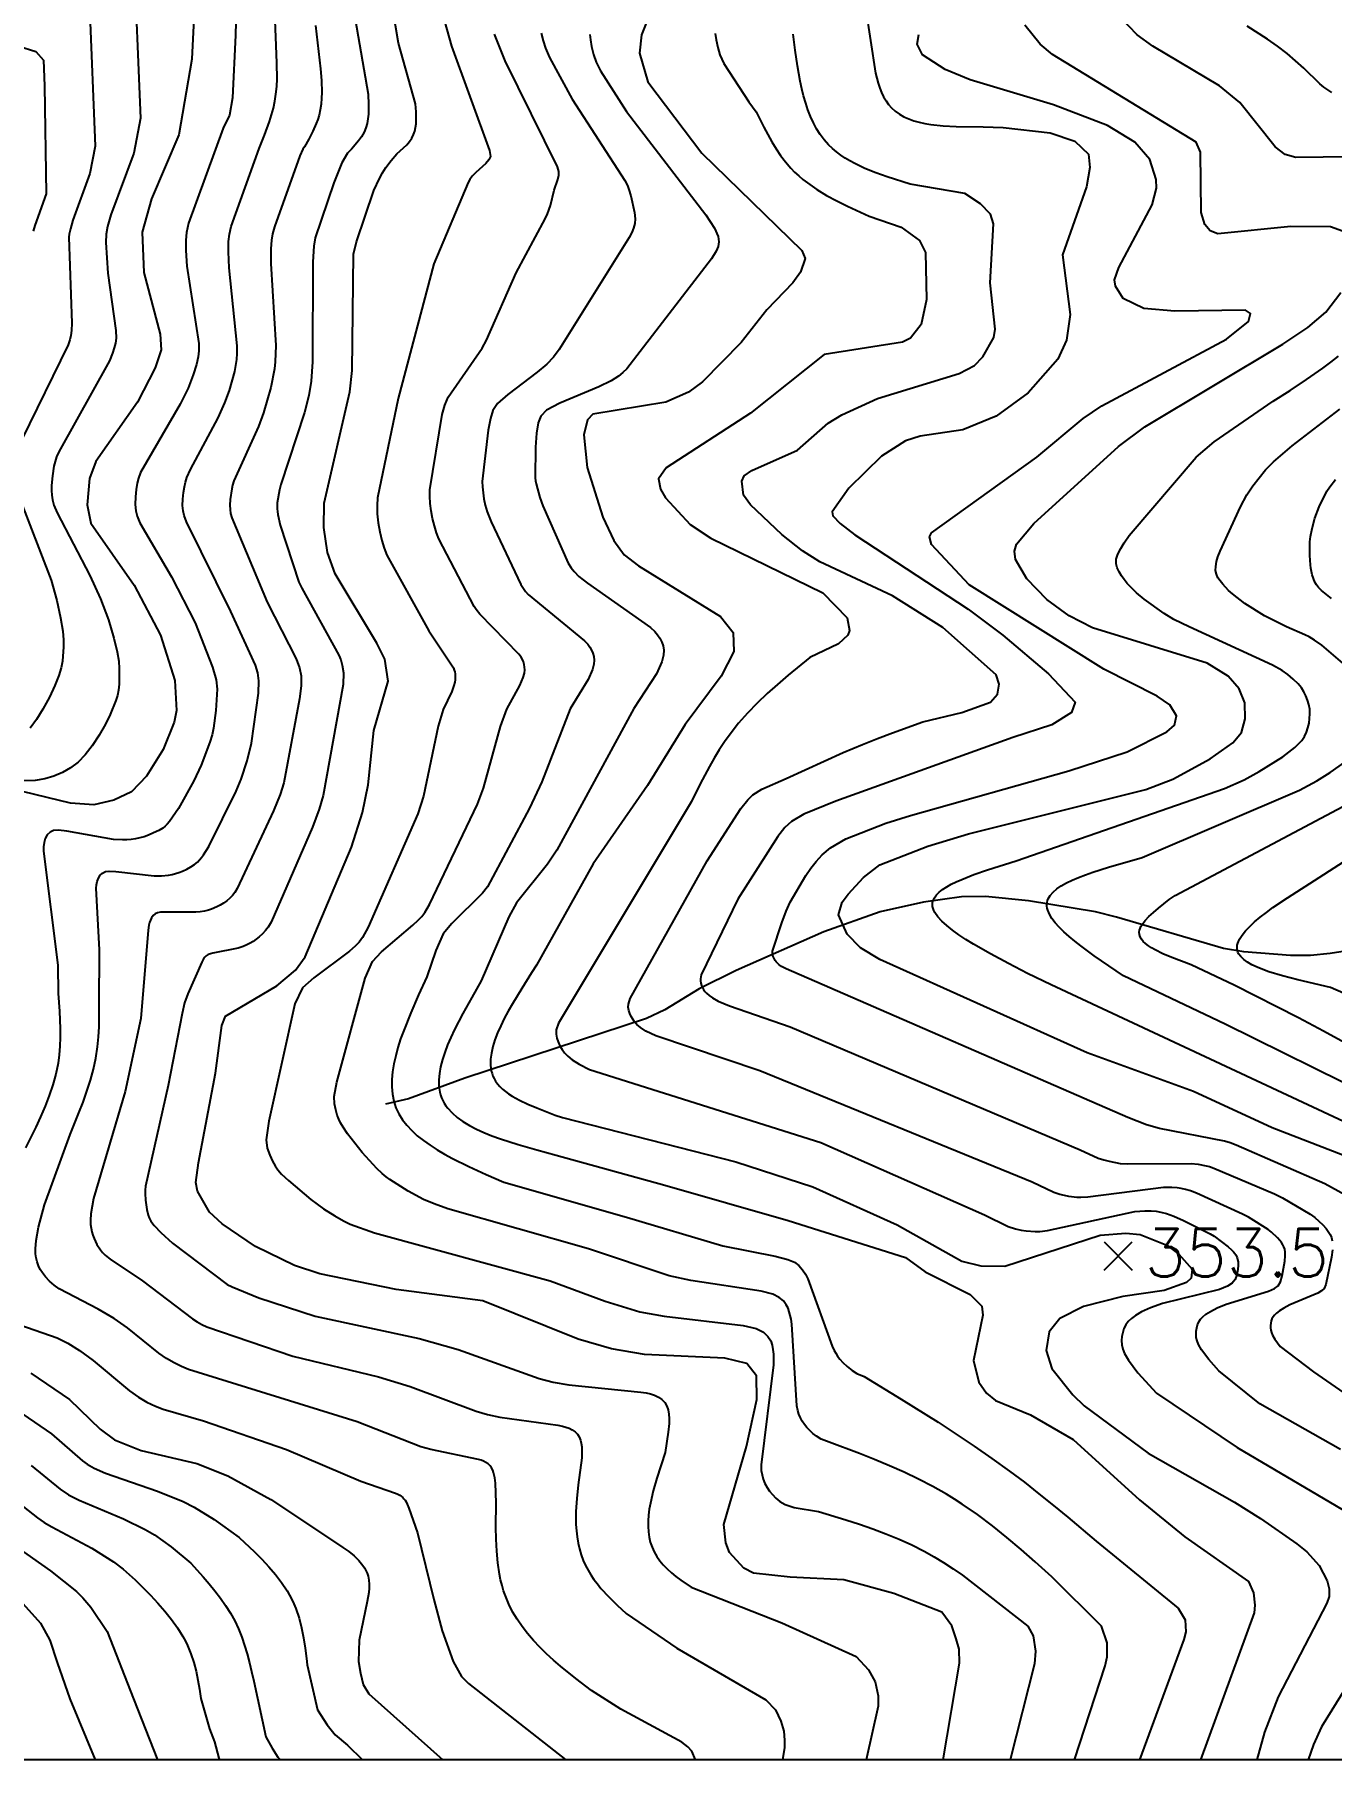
# Model space of a CAD drawing. Extents: x 197794 to 200030, y 561152 to 563931.
# Drawn here: x 199070.1 to 199314.4, y 561152.4 to 561477.6 of the extents above; entities that cross this region are included whole.
import ezdxf

# ---------------------------------------------------------------- set-up
doc = ezdxf.new("R2010")
doc.units = 0
for name, color, linetype in [('E0022112', 5, 'CONTINUOUS'), ('F0017111', 30, 'CONTINUOUS'), ('F0017114', 7, 'CONTINUOUS'), ('F0027132', 7, 'CONTINUOUS'), ('F0027217', 7, 'CONTINUOUS'), ('H0017334', 7, 'CONTINUOUS')]:
    doc.layers.add(name, color=color, linetype=linetype)
doc.styles.add('NGSW', font='romans.shx', dxfattribs={"bigfont": 'ngsw.shx'})

# ---------------------------------------------------------------- blocks, each defined once
blk = doc.blocks.new('F0027217')
at = {"layer": 'F0027217'}
for p, q in [((-2.652, 2.652), (2.652, -2.652)), ((-2.652, -2.652), (2.652, 2.652))]:
    blk.add_line(p, q, dxfattribs=at)

msp = doc.modelspace()

# ---------------------------------------------------------------- linework, layer by layer
at = {"layer": 'E0022112', "flags": 128}
msp.add_lwpolyline([(199323.05, 561305.84), (199314.19, 561304.43), (199310.45, 561304.05), (199306.69, 561304.05), (199297.9, 561304.74), (199294.07, 561305.38), (199273.93, 561311.33), (199269.94, 561312.32), (199257.32, 561314.41), (199249.26, 561315.17), (199244.72, 561315.15), (199237.54, 561314.1), (199229.41, 561312.31), (199218.76, 561308.53), (199202.26, 561301.24), (199195.29, 561297.79), (199188.85, 561293.83), (199185.37, 561292.22), (199151.14, 561280.94), (199140.55, 561277.09), (199136.21, 561276.08)], dxfattribs=at)
at = {"layer": 'F0017111'}
for points, elevation in [([(199088.741, 561493.452), (199090.042, 561461.881), (199088.778, 561455.281), (199084.481, 561443.634), (199083.852, 561441.467), (199083.592, 561439.98), (199083.53, 561438.417), (199083.894, 561432.679), (199085.374, 561421.852), (199085.44, 561420.409), (199085.326, 561419.451), (199085.116, 561418.56), (199084.801, 561417.578), (199084.219, 561416.162), (199074.635, 561399.008), (199074.236, 561398.065), (199073.95, 561397.192), (199073.729, 561396.301), (199073.451, 561394.482), (199073.311, 561392.645), (199073.305, 561391.728), (199073.362, 561390.816), (199073.495, 561389.914), (199073.745, 561388.96), (199074.378, 561387.484), (199080.524, 561375.712), (199082.539, 561371.282), (199084.031, 561367.312), (199085.055, 561363.88), (199085.67, 561361.292), (199085.96, 561359.565), (199086.058, 561358.167), (199086.013, 561355.236), (199085.891, 561354.06), (199085.696, 561353.096), (199085.407, 561352.142), (199084.336, 561349.512), (199083.429, 561347.671), (199082.258, 561345.597), (199080.954, 561343.579), (199079.644, 561341.881), (199078.312, 561340.531), (199076.883, 561339.436), (199075.344, 561338.545), (199073.727, 561337.852), (199072.057, 561337.359), (199070.207, 561337.069), (199067.716, 561336.985)], 405), ([(199108.197, 561487.344), (199107.957, 561477.482), (199107.413, 561465.685), (199106.819, 561462.433), (199105.619, 561460), (199099.097, 561442.101), (199098.705, 561440.342), (199098.565, 561438.856), (199098.575, 561436.918), (199098.802, 561433.964), (199101.033, 561419.378), (199101.058, 561418.017), (199100.915, 561416.887), (199100.579, 561415.451), (199099.98, 561413.475), (199099.022, 561410.999), (199097.543, 561407.959), (199090.049, 561395.094), (199089.655, 561394.049), (199089.432, 561393.097), (199089.244, 561391.907), (199089.106, 561390.479), (199089.072, 561389.063), (199089.176, 561387.869), (199089.406, 561386.855), (199089.939, 561385.605), (199095.905, 561375.452), (199100.354, 561366.777), (199103.589, 561358.409), (199104.285, 561356.033), (199104.471, 561354.251), (199104.241, 561350.252), (199103.805, 561346.938), (199103.523, 561345.678), (199103.112, 561344.296), (199101.454, 561339.953), (199100.077, 561337.013), (199097.178, 561331.779), (199095.501, 561329.354), (199095.076, 561328.84), (199094.715, 561328.474), (199094.227, 561328.097), (199093.479, 561327.648), (199092.529, 561327.169), (199091.58, 561326.759), (199090.726, 561326.457), (199089.922, 561326.225), (199089.12, 561326.044), (199088.311, 561325.926), (199087.497, 561325.873), (199086.679, 561325.865), (199084.991, 561325.957), (199076.184, 561327.51), (199074.606, 561327.707), (199073.687, 561327.632), (199073.006, 561327.324), (199072.473, 561326.813), (199072.11, 561326.143), (199071.897, 561325.38), (199071.795, 561324.584), (199071.78, 561323.714), (199074.498, 561302.232), (199074.55, 561296.934), (199074.779, 561293.601), (199074.913, 561290.285), (199074.914, 561288.64), (199074.856, 561287.005), (199074.726, 561285.384), (199074.512, 561283.779), (199074.097, 561281.718), (199073.541, 561279.682), (199072.863, 561277.67), (199072.085, 561275.676), (199071.225, 561273.698), (199070.306, 561271.731), (199068.365, 561267.816)], 395), ([(199080.47, 561482.995), (199081.485, 561456.601), (199080.515, 561451.458), (199077.306, 561442.644), (199076.836, 561441.011), (199076.639, 561440.018), (199076.577, 561439.42), (199077.107, 561423.211), (199077.073, 561421.826), (199076.933, 561420.921), (199076.722, 561420.085), (199076.429, 561419.168), (199067.704, 561401.321)], 410), ([(199194.64, 561152.5), (199193.9, 561154.13), (199193.19, 561154.96), (199192.06, 561155.85), (199180.537, 561162.039), (199175.013, 561165.595), (199172.046, 561167.837), (199169.197, 561170.133), (199167.835, 561171.311), (199166.525, 561172.512), (199165.274, 561173.74), (199164.09, 561174.999), (199162.979, 561176.292), (199161.95, 561177.623), (199161.01, 561178.995), (199160.165, 561180.411), (199159.424, 561181.875), (199158.794, 561183.39), (199158.454, 561184.381), (199158.158, 561185.393), (199157.904, 561186.424), (199157.689, 561187.473), (199157.364, 561189.619), (199157.158, 561191.821), (199157.048, 561194.067), (199157.01, 561196.346), (199157.053, 561200.959), (199156.925, 561204.664), (199156.811, 561205.622), (199156.7, 561206.169), (199156.571, 561206.643), (199156.412, 561207.094), (199156.198, 561207.525), (199155.91, 561207.923), (199155.55, 561208.271), (199155.136, 561208.554), (199154.684, 561208.781), (199154.209, 561208.969), (199153.715, 561209.13), (199144.74, 561210.993), (199142.859, 561211.518), (199130.871, 561216.203), (199099.095, 561226.071), (199097.802, 561226.611), (199096.38, 561227.298), (199094.937, 561228.121), (199093.511, 561229.126), (199087.625, 561233.925), (199085.084, 561235.705), (199082.1, 561237.465), (199074.719, 561241.263), (199073.764, 561241.946), (199072.914, 561242.718), (199072.142, 561243.527), (199071.564, 561244.259), (199071.152, 561244.934), (199070.828, 561245.619), (199070.564, 561246.337), (199070.365, 561247.085), (199070.249, 561247.868), (199070.245, 561248.831), (199070.415, 561250.367), (199070.863, 561252.881), (199071.984, 561257.112), (199076.791, 561270.377), (199078.453, 561274.431), (199079.238, 561276.466), (199079.969, 561278.511), (199080.625, 561280.569), (199081.191, 561282.642), (199081.646, 561284.734), (199081.972, 561286.849), (199082.147, 561288.75), (199082.235, 561290.666), (199082.265, 561294.523), (199082.327, 561305.118), (199081.711, 561316.737), (199081.778, 561317.416), (199081.904, 561318.045), (199082.113, 561318.65), (199082.432, 561319.188), (199082.879, 561319.608), (199083.438, 561319.877), (199084.177, 561319.978), (199085.434, 561319.9), (199092.644, 561319.077), (199094.016, 561319.082), (199095.334, 561319.204), (199095.987, 561319.329), (199096.636, 561319.503), (199097.287, 561319.715), (199097.976, 561319.981), (199098.748, 561320.337), (199099.548, 561320.769), (199100.24, 561321.216), (199100.766, 561321.648), (199101.188, 561322.082), (199101.567, 561322.533), (199101.929, 561323.02), (199102.913, 561324.599), (199108.089, 561335.07), (199109.028, 561337.332), (199110.154, 561340.77), (199110.957, 561344.089), (199112.273, 561353.499), (199112.37, 561355.864), (199112.182, 561357.373), (199111.716, 561358.786), (199107.049, 561368.885), (199098.728, 561385.82), (199098.26, 561386.992), (199098.068, 561387.858), (199097.986, 561388.851), (199098.018, 561390.058), (199098.144, 561391.326), (199098.312, 561392.412), (199098.5, 561393.274), (199098.789, 561394.152), (199099.484, 561395.635), (199104.673, 561405.381), (199105.968, 561408.218), (199106.837, 561410.557), (199107.797, 561414.102), (199108.19, 561416.4), (199108.281, 561417.524), (199108.289, 561418.936), (199106.756, 561433.63), (199106.606, 561436.706), (199106.644, 561438.624), (199106.786, 561439.977), (199107.109, 561441.442), (199112.43, 561456.148), (199113.424, 561458.67), (199114.334, 561461.206), (199114.732, 561462.484), (199115.077, 561463.77), (199115.358, 561465.067), (199115.567, 561466.376), (199115.705, 561467.83), (199115.767, 561469.297), (199115.765, 561472.251), (199115.62, 561475.555), (199115.389, 561481.807)], 390), ([(199146.856, 561481.72), (199148.637, 561475.406), (199155.822, 561455.779), (199155.974, 561454.641), (199155.706, 561453.996), (199155.079, 561453.297), (199153.197, 561451.636), (199152.527, 561450.939), (199152.103, 561450.333), (199151.77, 561449.712), (199145.324, 561434.4), (199138.567, 561409.03), (199134.674, 561390.337), (199134.609, 561388.864), (199134.662, 561387.298), (199134.825, 561385.623), (199135.11, 561383.944), (199135.508, 561382.311), (199135.969, 561380.822), (199136.478, 561379.51), (199144.387, 561365.267), (199148.994, 561358.283), (199149.171, 561357.858), (199149.256, 561357.511), (199149.315, 561357.158), (199149.354, 561356.797), (199149.364, 561356.423), (199149.334, 561356.028), (199149.261, 561355.584), (199149.103, 561354.981), (199148.683, 561353.85), (199147.102, 561350.447), (199146.121, 561347.263), (199143.374, 561334.09), (199142.311, 561330.787), (199132.961, 561309.393), (199131.892, 561307.455), (199131.228, 561306.589), (199130.489, 561305.828), (199129.433, 561304.875), (199122.683, 561299.86), (199120.587, 561297.992), (199119.13, 561294.94), (199114.217, 561272.871), (199113.736, 561269.364), (199113.918, 561267.749), (199114.387, 561266.452), (199114.915, 561265.302), (199115.412, 561264.426), (199115.92, 561263.71), (199116.644, 561262.893), (199117.905, 561261.67), (199122.156, 561258.089), (199124.547, 561256.359), (199126.657, 561254.998), (199128.302, 561254.066), (199129.559, 561253.451), (199134.116, 561251.803), (199167.252, 561242.783), (199177.571, 561238.958), (199184.139, 561236.959), (199188.722, 561236.102), (199203.61, 561234.338), (199206.054, 561233.784), (199207.422, 561233.104), (199208.27, 561232.296), (199208.775, 561231.45), (199209.042, 561230.622), (199209.19, 561229.803), (199209.285, 561228.983), (199209.33, 561228.117), (199209.298, 561226.949), (199206.96, 561208.079), (199206.999, 561207.026), (199207.152, 561206.196), (199207.38, 561205.384), (199207.687, 561204.595), (199208.087, 561203.847), (199208.581, 561203.147), (199209.145, 561202.484), (199209.774, 561201.842), (199210.52, 561201.214), (199211.484, 561200.617), (199213.21, 561200.041), (199217.81, 561199.324), (199222.939, 561197.737), (199225.484, 561196.907), (199228.007, 561196.033), (199230.499, 561195.101), (199232.953, 561194.096), (199235.362, 561193.003), (199237.718, 561191.808), (199239.557, 561190.773), (199241.363, 561189.673), (199243.139, 561188.517), (199244.891, 561187.315), (199257.196, 561177.697), (199258.245, 561175.861), (199258.639, 561172.977), (199258.508, 561170.617), (199253.896, 561152.491)], 370), ([(199226.659, 561482.628), (199228.534, 561470.35), (199228.76, 561469.371), (199229.022, 561468.428), (199229.323, 561467.527), (199229.668, 561466.672), (199230.06, 561465.867), (199230.503, 561465.116), (199231.001, 561464.423), (199231.559, 561463.793), (199232.256, 561463.165), (199233.027, 561462.615), (199233.867, 561462.138), (199234.772, 561461.728), (199235.736, 561461.381), (199236.754, 561461.092), (199237.821, 561460.855), (199238.933, 561460.664), (199241.271, 561460.403), (199243.727, 561460.267), (199248.837, 561460.203), (199252.56, 561460.102), (199261.421, 561459.084), (199266.072, 561457.557), (199268.623, 561455.055), (199268.886, 561452.595), (199268.272, 561448.938), (199263.74, 561436.086), (199265.173, 561424.892), (199264.505, 561420.041), (199262.853, 561416.461), (199257.262, 561410.083), (199251.281, 561405.716), (199244.977, 561403.164), (199236.92, 561401.929), (199234.191, 561401.038), (199229.646, 561398.16), (199223.484, 561392.164), (199220.381, 561387.656), (199220.464, 561386.922), (199221.873, 561385.484), (199224.649, 561383.333), (199245.999, 561369.362), (199252.522, 561364.466), (199261.14, 561357.176), (199266.144, 561351.838), (199265.452, 561349.874), (199261.724, 561347.534), (199254.398, 561345.163), (199221.048, 561333.183), (199215.031, 561330.725), (199212.717, 561329.346), (199211.437, 561328.194), (199210.098, 561326.512), (199202.58, 561314.725), (199195.706, 561300.416), (199195.526, 561299.708), (199195.532, 561299.274), (199195.609, 561298.857), (199195.75, 561298.451), (199195.932, 561298.054), (199196.142, 561297.67), (199196.39, 561297.312), (199196.711, 561296.962), (199197.162, 561296.564), (199197.828, 561296.075), (199198.883, 561295.478), (199201.024, 561294.592), (199212.425, 561290.613), (199267.055, 561267.455), (199270.493, 561265.907), (199271.547, 561265.566), (199272.556, 561265.309), (199274.642, 561264.913), (199275.913, 561264.826), (199287.972, 561264.854), (199289.296, 561264.735), (199290.795, 561264.466), (199291.457, 561264.288), (199292.248, 561264.021), (199303.701, 561259.145), (199305.201, 561258.385), (199310.39, 561255.327), (199311.282, 561254.677), (199312.812, 561253.299), (199313.414, 561252.632), (199313.832, 561252.046), (199314.153, 561251.486), (199314.413, 561250.914), (199314.588, 561250.299)], 335), ([(199123.018, 561479.335), (199123.973, 561471.187), (199124.132, 561468.936), (199124.198, 561466.707), (199124.168, 561465.608), (199124.08, 561464.523), (199123.923, 561463.454), (199123.685, 561462.404), (199123.451, 561461.638), (199123.172, 561460.882), (199122.506, 561459.397), (199121.738, 561457.936), (199120.92, 561456.487), (199120.621, 561456.01), (199120.079, 561454.736), (199115.284, 561441.388), (199114.941, 561440.054), (199114.751, 561438.89), (199114.624, 561437.264), (199114.61, 561434.496), (199115.519, 561419.052), (199115.431, 561415.978), (199115.28, 561414.608), (199114.607, 561411.109), (199113.254, 561406.341), (199112.256, 561403.735), (199107.663, 561393.529), (199107.409, 561392.732), (199107.244, 561392.002), (199106.957, 561390.012), (199106.894, 561388.968), (199106.924, 561388.111), (199107.032, 561387.395), (199107.287, 561386.53), (199113.933, 561370.642), (199119.38, 561359.993), (199120.025, 561358.291), (199120.322, 561356.748), (199120.325, 561354.896), (199120.013, 561352.468), (199117.064, 561336.637), (199116.348, 561334.409), (199115.119, 561331.336), (199108.285, 561316.685), (199107.815, 561315.965), (199107.367, 561315.404), (199106.876, 561314.878), (199106.325, 561314.391), (199105.706, 561313.944), (199105.057, 561313.553), (199104.455, 561313.24), (199103.413, 561312.802), (199102.84, 561312.621), (199102.12, 561312.454), (199101.293, 561312.312), (199100.494, 561312.218), (199093.825, 561312.25), (199093.24, 561312.137), (199092.794, 561311.92), (199092.422, 561311.602), (199092.136, 561311.204), (199091.925, 561310.76), (199091.768, 561310.299), (199091.647, 561309.796), (199091.518, 561308.871), (199090.115, 561292.201), (199087.139, 561278.469), (199081.214, 561258.295), (199080.683, 561255.368), (199080.604, 561254.193), (199080.645, 561253.404), (199080.746, 561252.703), (199080.894, 561252.036), (199081.082, 561251.393), (199081.308, 561250.777), (199081.567, 561250.196), (199081.853, 561249.648), (199082.498, 561248.619), (199082.872, 561248.126), (199083.392, 561247.593), (199084.328, 561246.846), (199090.398, 561242.791), (199099.849, 561235.597), (199100.755, 561235.02), (199101.579, 561234.566), (199102.538, 561234.119), (199118.718, 561228.579), (199134.919, 561224.657), (199140.856, 561222.85), (199153.269, 561218.198), (199155.402, 561217.577), (199157.743, 561217.074), (199168.698, 561215.557), (199169.527, 561215.391), (199170.175, 561215.211), (199170.796, 561214.991), (199171.381, 561214.712), (199171.91, 561214.349), (199172.358, 561213.89), (199172.697, 561213.354), (199172.925, 561212.769), (199173.072, 561212.153), (199173.17, 561211.506), (199173.227, 561210.758), (199173.206, 561209.45), (199172.488, 561204.304), (199172.226, 561201.77), (199172.082, 561199.281), (199172.066, 561198.059), (199172.094, 561196.854), (199172.171, 561195.668), (199172.302, 561194.503), (199172.491, 561193.361), (199172.744, 561192.243), (199173.065, 561191.153), (199173.46, 561190.091), (199173.881, 561189.159), (199174.361, 561188.251), (199174.898, 561187.365), (199175.486, 561186.498), (199176.121, 561185.651), (199176.8, 561184.82), (199178.274, 561183.203), (199179.874, 561181.637), (199181.57, 561180.107), (199191.097, 561173.556), (199207.884, 561163.811), (199209.666, 561161.936), (199210.698, 561159.781), (199211.26, 561157.907), (199211.354, 561156.22), (199211.354, 561154.815), (199211.007, 561152.497)], 385), ([(199130.478, 561480.499), (199132.955, 561466.358), (199133.025, 561464.467), (199132.989, 561462.618), (199132.897, 561461.722), (199132.74, 561460.853), (199132.502, 561460.015), (199132.172, 561459.214), (199131.688, 561458.371), (199131.107, 561457.567), (199129.781, 561456.025), (199129.024, 561455.297), (199128.008, 561453.454), (199126.474, 561449.655), (199122.932, 561439.292), (199122.676, 561437.743), (199122.504, 561434.773), (199122.457, 561415.961), (199122.234, 561412.336), (199121.76, 561409.63), (199120.947, 561406.411), (199116.51, 561392.826), (199116.246, 561391.832), (199115.806, 561389.384), (199115.773, 561388.796), (199115.788, 561388.244), (199115.834, 561387.715), (199115.917, 561387.154), (199116.389, 561385.157), (199119.909, 561374.436), (199120.424, 561373.309), (199127.393, 561360.686), (199127.764, 561359.805), (199128.071, 561358.784), (199128.281, 561357.338), (199128.219, 561355.163), (199124.486, 561334.225), (199123.737, 561331.669), (199122.461, 561328.232), (199114.649, 561310.37), (199114.093, 561309.445), (199113.58, 561308.77), (199113.02, 561308.146), (199112.433, 561307.591), (199111.861, 561307.128), (199111.303, 561306.745), (199110.714, 561306.401), (199110.07, 561306.072), (199109.366, 561305.77), (199108.445, 561305.485), (199103.679, 561304.498), (199102.807, 561304.238), (199102.402, 561303.997), (199102.149, 561303.735), (199101.926, 561303.421), (199101.604, 561302.812), (199098.937, 561296.857), (199098.314, 561295.175), (199097.909, 561293.144), (199095.283, 561279.569), (199090.965, 561260.609), (199090.912, 561259.849), (199090.907, 561259.204), (199090.979, 561257.977), (199091.244, 561256.243), (199091.515, 561255.155), (199091.701, 561254.622), (199091.999, 561254.041), (199092.613, 561253.219), (199093.854, 561251.897), (199096.069, 561249.888), (199106.379, 561242.11), (199107.299, 561241.627), (199112.368, 561239.596), (199122.975, 561236.133), (199142.551, 561231.883), (199149.874, 561229.817), (199165.187, 561224.379), (199167.827, 561223.686), (199170.728, 561223.162), (199184.312, 561221.821), (199185.339, 561221.652), (199186.141, 561221.454), (199186.907, 561221.201), (199187.627, 561220.871), (199188.27, 561220.427), (199188.805, 561219.856), (199189.197, 561219.182), (199189.439, 561218.443), (199189.573, 561217.664), (199189.64, 561216.843), (199189.644, 561215.895), (199189.487, 561214.235), (199188.886, 561210.398), (199187.3, 561205.561), (199186.628, 561203.191), (199186.102, 561200.877), (199185.908, 561199.748), (199185.769, 561198.641), (199185.69, 561197.557), (199185.678, 561196.5), (199185.738, 561195.472), (199185.877, 561194.474), (199186.101, 561193.51), (199186.416, 561192.582), (199186.822, 561191.699), (199187.317, 561190.851), (199187.895, 561190.036), (199188.55, 561189.252), (199189.278, 561188.496), (199190.07, 561187.766), (199190.922, 561187.059), (199191.828, 561186.374), (199193.776, 561185.057), (199210.864, 561178.318), (199224.871, 561171.971), (199227.215, 561169.441), (199228.434, 561167.191), (199228.997, 561164.568), (199228.997, 561162.6), (199226.775, 561152.495)], 380), ([(199265.989, 561152.49), (199271.774, 561170.231), (199272.167, 561171.935), (199272.167, 561174.557), (199271.117, 561177.704), (199261.76, 561186.965), (199258.622, 561189.809), (199255.965, 561192.141), (199253.274, 561194.416), (199250.536, 561196.613), (199247.74, 561198.715), (199244.874, 561200.702), (199243.41, 561201.645), (199241.926, 561202.553), (199239.312, 561204.032), (199236.638, 561205.41), (199233.912, 561206.702), (199231.142, 561207.923), (199228.338, 561209.087), (199225.508, 561210.208), (199219.804, 561212.379), (199218.276, 561212.942), (199217.408, 561213.472), (199216.725, 561214.012), (199216.14, 561214.557), (199215.607, 561215.116), (199215.126, 561215.703), (199214.716, 561216.326), (199214.375, 561216.98), (199214.094, 561217.651), (199213.868, 561218.336), (199213.695, 561219.203), (199212.753, 561234.614), (199212.611, 561235.565), (199212.455, 561236.269), (199212.269, 561236.936), (199212.042, 561237.603), (199211.718, 561238.28), (199211.2, 561238.977), (199210.399, 561239.658), (199209.158, 561240.262), (199206.976, 561240.816), (199193.719, 561242.849), (199189.629, 561243.705), (199174.44, 561248.785), (199147.974, 561256.355), (199145.371, 561257.282), (199143.395, 561258.124), (199140.487, 561259.662), (199137.041, 561261.865), (199136.356, 561262.373), (199135.606, 561262.993), (199134.603, 561263.915), (199131.806, 561266.935), (199129.059, 561270.497), (199128.208, 561271.752), (199127.724, 561272.57), (199127.411, 561273.231), (199127.13, 561273.996), (199126.844, 561275), (199126.597, 561276.157), (199126.538, 561277.496), (199127.035, 561280.197), (199132.376, 561299.832), (199133.751, 561302.971), (199135.455, 561304.795), (199141.381, 561309.772), (199142.362, 561310.716), (199143.04, 561311.442), (199143.621, 561312.179), (199144.507, 561313.672), (199153.513, 561332.565), (199154.671, 561335.612), (199157.884, 561347.26), (199159.062, 561350.495), (199161.543, 561354.953), (199162.165, 561356.463), (199162.368, 561357.278), (199162.432, 561357.881), (199162.417, 561358.416), (199162.326, 561358.914), (199162.177, 561359.388), (199161.988, 561359.846), (199161.756, 561360.288), (199161.314, 561360.865), (199153.984, 561368.423), (199153.266, 561369.292), (199152.928, 561369.826), (199146.236, 561382.625), (199145.809, 561383.751), (199145.414, 561385.026), (199145.062, 561386.421), (199144.794, 561387.853), (199144.622, 561389.28), (199144.539, 561390.615), (199144.545, 561391.813), (199146.912, 561405.993), (199147.381, 561407.79), (199148.033, 561409.292), (199154.396, 561418.545), (199155.215, 561420.003), (199160.846, 561432.7), (199166.285, 561442.882), (199166.727, 561443.845), (199167.287, 561445.436), (199168.007, 561448.305), (199168.646, 561450.299), (199168.851, 561451.142), (199168.878, 561451.826), (199168.64, 561452.685), (199158.762, 561472.689), (199156.727, 561477.709)], 365), ([(199165.552, 561477.86), (199165.896, 561476.431), (199166.32, 561475.039), (199167.077, 561473.301), (199171.395, 561465.427), (199181.276, 561450.1), (199181.775, 561449.186), (199182.071, 561448.393), (199182.405, 561447.233), (199183.122, 561444.095), (199183.241, 561442.902), (199183.163, 561441.998), (199182.946, 561441.165), (199182.627, 561440.327), (199182.133, 561439.356), (199168.912, 561418.246), (199167.83, 561416.821), (199166.629, 561415.536), (199164.805, 561413.976), (199159.241, 561409.777), (199157.317, 561408.093), (199156.433, 561406.787), (199155.962, 561405.264), (199155.529, 561403.043), (199154.432, 561393.401), (199154.466, 561392.408), (199154.755, 561390.131), (199155.003, 561388.945), (199155.365, 561387.666), (199156.093, 561385.787), (199161.734, 561374.013), (199162.188, 561373.246), (199162.585, 561372.679), (199163.082, 561372.104), (199173.701, 561363.371), (199174.344, 561362.716), (199174.721, 561362.181), (199175.038, 561361.619), (199175.299, 561361.031), (199175.47, 561360.41), (199175.529, 561359.735), (199175.475, 561358.971), (199175.227, 561357.944), (199174.404, 561356.057), (199171.022, 561350.544), (199165.656, 561336.809), (199163.361, 561331.829), (199155.406, 561316.992), (199154.459, 561315.818), (199148.683, 561310.089), (199147.096, 561308.132), (199145.668, 561305.001), (199143.989, 561300.052), (199142.432, 561296.651), (199140.954, 561293.28), (199139.634, 561289.97), (199139.058, 561288.347), (199138.551, 561286.751), (199138.124, 561285.185), (199137.785, 561283.654), (199137.545, 561282.161), (199137.414, 561280.71), (199137.402, 561279.304), (199137.518, 561277.948), (199137.773, 561276.646), (199137.955, 561276.015), (199138.176, 561275.4), (199138.718, 561274.243), (199139.401, 561273.14), (199140.216, 561272.087), (199141.153, 561271.082), (199142.203, 561270.12), (199143.357, 561269.198), (199144.605, 561268.313), (199145.937, 561267.46), (199147.345, 561266.636), (199148.818, 561265.837), (199151.925, 561264.302), (199155.182, 561262.824), (199158.514, 561261.375), (199181.627, 561254.787), (199199.767, 561249.379), (199209.591, 561247.442), (199212.018, 561246.816), (199213.268, 561246.268), (199214.097, 561245.642), (199214.772, 561244.869), (199215.339, 561244.009), (199215.801, 561243.148), (199220.372, 561230.476), (199220.724, 561229.674), (199221.023, 561229.128), (199221.361, 561228.593), (199221.785, 561228.031), (199222.391, 561227.377), (199223.204, 561226.629), (199224.108, 561225.904), (199225.029, 561225.303), (199226.396, 561224.719), (199233.375, 561220.453), (199240.3, 561216.113), (199243.726, 561213.892), (199247.117, 561211.625), (199250.467, 561209.302), (199253.77, 561206.914), (199256.565, 561204.806), (199259.325, 561202.651), (199262.054, 561200.454), (199264.759, 561198.223), (199270.113, 561193.687), (199285.55, 561181.113), (199286.862, 561178.884), (199286.993, 561176.655), (199286.6, 561175.213), (199278.262, 561152.488)], 360), ([(199198.311, 561477.83), (199198.483, 561476.628), (199198.802, 561475.203), (199199.224, 561473.782), (199199.979, 561472.164), (199204.67, 561464.942), (199206.057, 561463.041), (199207.478, 561460.195), (199208.213, 561458.797), (199208.979, 561457.43), (199209.784, 561456.103), (199210.64, 561454.825), (199211.556, 561453.609), (199212.542, 561452.462), (199213.278, 561451.707), (199214.05, 561450.988), (199214.856, 561450.304), (199215.694, 561449.652), (199217.456, 561448.434), (199219.316, 561447.313), (199221.254, 561446.271), (199223.251, 561445.288), (199227.344, 561443.42), (199233.338, 561441.325), (199236.783, 561438.84), (199237.942, 561436.561), (199238.162, 561427.706), (199237.155, 561422.997), (199235.118, 561420.391), (199233.637, 561419.646), (199218.872, 561417.313), (199205.004, 561406.287), (199189.063, 561395.973), (199187.668, 561393.93), (199188.037, 561391.938), (199188.96, 561390.351), (199193.621, 561385.312), (199197.522, 561382.749), (199218.573, 561372.393), (199223.184, 561367.708), (199223.636, 561365.327), (199223.302, 561364.443), (199221.578, 561362.839), (199216.174, 561360.239), (199212.087, 561356.885), (199210.084, 561355.176), (199208.13, 561353.429), (199206.241, 561351.632), (199204.432, 561349.772), (199202.72, 561347.835), (199201.122, 561345.81), (199200.076, 561344.333), (199199.085, 561342.813), (199198.142, 561341.255), (199197.239, 561339.666), (199195.52, 561336.419), (199193.865, 561333.123), (199168.777, 561291.334), (199168.38, 561290.07), (199168.364, 561289.282), (199168.489, 561288.525), (199168.74, 561287.789), (199169.073, 561287.071), (199169.46, 561286.382), (199169.926, 561285.743), (199170.538, 561285.127), (199171.404, 561284.431), (199172.685, 561283.587), (199174.665, 561282.599), (199218.212, 561268.858), (199249.072, 561255.228), (199253.546, 561253.005), (199254.896, 561252.57), (199255.955, 561252.326), (199256.883, 561252.178), (199258.612, 561252.041), (199259.513, 561252.048), (199260.941, 561252.244), (199277.359, 561255.828), (199279.274, 561255.994), (199280.457, 561255.977), (199281.389, 561255.896), (199282.294, 561255.74), (199283.363, 561255.446), (199284.747, 561254.94), (199286.519, 561254.17), (199291.553, 561251.641), (199292.307, 561251.176), (199294.961, 561249.186), (199295.588, 561248.621), (199295.984, 561248.21), (199296.223, 561247.91), (199296.394, 561247.652), (199296.54, 561247.394), (199296.66, 561247.121), (199296.752, 561246.797), (199296.819, 561246.364), (199296.837, 561245.746), (199296.761, 561244.897), (199296.576, 561243.925), (199296.269, 561243.047), (199295.746, 561242.349), (199294.822, 561241.746), (199293.321, 561241.164), (199282.621, 561238.471), (199280.306, 561237.667), (199278.634, 561236.918), (199277.503, 561236.259), (199276.728, 561235.674), (199276.147, 561235.1), (199275.676, 561234.482), (199275.32, 561233.8), (199275.09, 561233.059), (199274.954, 561232.284), (199274.893, 561231.5), (199274.938, 561230.717), (199275.119, 561229.927), (199275.451, 561229.063), (199276.172, 561227.798), (199277.923, 561225.434), (199281.467, 561221.59), (199296.656, 561211.377), (199318.84, 561198.29)], 345), ([(199333.434, 561454.739), (199307.705, 561454.436), (199305.693, 561455.003), (199303.833, 561456.463), (199297.167, 561464.798), (199293.349, 561467.985), (199280.779, 561475.416), (199277.799, 561477.557), (199274.674, 561480.812)], 320), ([(199314.484, 561466.692), (199313.713, 561467.181), (199312.966, 561467.73), (199312.239, 561468.327), (199309.218, 561471.257), (199307.667, 561472.67), (199306.067, 561474.023), (199304.26, 561475.407), (199302.396, 561476.719), (199298.569, 561479.223)], 315), ([(199067.11, 561475.44), (199070.36, 561474.42), (199071.78, 561472.8), (199071.98, 561467.93), (199072.252, 561447.635), (199070.13, 561441.654), (199069.82, 561440.546)], 415), ([(199174.729, 561477.661), (199174.804, 561476.621), (199175.03, 561475.347), (199175.404, 561473.871), (199175.877, 561472.431), (199176.695, 561470.757), (199181.636, 561463.15), (199196.549, 561443.657), (199198.177, 561441.157), (199198.897, 561439.595), (199199.027, 561438.563), (199198.858, 561437.681), (199198.507, 561436.781), (199197.617, 561435.331), (199181.7, 561414.618), (199180.945, 561413.917), (199180.076, 561413.236), (199178.741, 561412.382), (199176.402, 561411.218), (199169.077, 561408.135), (199166.563, 561406.826), (199165.465, 561405.722), (199164.993, 561404.427), (199164.678, 561402.53), (199164.468, 561399.885), (199164.389, 561394.081), (199164.464, 561393.518), (199164.574, 561392.959), (199165.263, 561390.383), (199165.854, 561388.792), (199170.633, 561378.023), (199171.162, 561377.155), (199171.741, 561376.41), (199172.627, 561375.527), (199174.252, 561374.223), (199186.105, 561365.87), (199186.933, 561365.143), (199187.453, 561364.516), (199187.899, 561363.849), (199188.271, 561363.149), (199188.524, 561362.403), (199188.627, 561361.588), (199188.582, 561360.665), (199188.29, 561359.426), (199187.264, 561357.161), (199182.983, 561350.592), (199168.465, 561323.905), (199166.707, 561321.309), (199160.869, 561313.979), (199159.431, 561311.354), (199154.255, 561299.29), (199152.466, 561296.189), (199150.758, 561293.122), (199149.212, 561290.121), (199148.526, 561288.656), (199147.91, 561287.22), (199147.376, 561285.818), (199146.933, 561284.453), (199146.592, 561283.13), (199146.363, 561281.852), (199146.255, 561280.625), (199146.28, 561279.452), (199146.446, 561278.337), (199146.586, 561277.802), (199146.765, 561277.284), (199146.994, 561276.763), (199147.266, 561276.26), (199147.578, 561275.773), (199147.93, 561275.303), (199148.749, 561274.409), (199149.709, 561273.573), (199150.802, 561272.792), (199152.015, 561272.06), (199153.338, 561271.373), (199154.76, 561270.727), (199156.269, 561270.116), (199157.856, 561269.538), (199161.215, 561268.456), (199164.749, 561267.447), (199168.372, 561266.474), (199188.814, 561260.789), (199212.1, 561254.174), (199234.178, 561247.18), (199237.87, 561244.441), (199246.366, 561240.176), (199248.565, 561237.969), (199248.746, 561236.33), (199246.994, 561227.791), (199247.992, 561223.684), (199249.424, 561221.581), (199251.136, 561220.244), (199257.744, 561217.503), (199265.744, 561212.887), (199278.257, 561201.519), (199286.776, 561194.561), (199298.816, 561186.09), (199299.735, 561183.993), (199299.997, 561181.633), (199299.866, 561180.191), (199289.748, 561152.487)], 355), ([(199316.158, 561211.003), (199300.931, 561219.586), (199293.229, 561225.829), (199291.331, 561227.926), (199289.958, 561229.796), (199289.387, 561230.793), (199289.119, 561231.471), (199288.967, 561232.091), (199288.917, 561232.705), (199288.946, 561233.319), (199289.032, 561233.927), (199289.188, 561234.509), (199289.44, 561235.047), (199289.78, 561235.538), (199290.207, 561235.999), (199290.782, 561236.475), (199291.625, 561237.021), (199292.871, 561237.655), (199294.597, 561238.354), (199302.577, 561240.807), (199303.696, 561241.309), (199304.391, 561241.835), (199304.817, 561242.568), (199305.144, 561243.718), (199305.625, 561246.487), (199305.709, 561247.478), (199305.703, 561248.182), (199305.624, 561248.71), (199305.477, 561249.154), (199305.273, 561249.569), (199305.029, 561249.976), (199304.717, 561250.405), (199304.274, 561250.898), (199303.158, 561251.924), (199302.512, 561252.416), (199298.773, 561254.769), (199297.69, 561255.358), (199288.971, 561259.3), (199287.851, 561259.719), (199286.915, 561260.005), (199286.128, 561260.176), (199285.333, 561260.289), (199284.342, 561260.366), (199282.767, 561260.354), (199268.533, 561258.547), (199267.224, 561258.46), (199266.434, 561258.496), (199264.946, 561258.682), (199264.15, 561258.834), (199263.245, 561259.058), (199262.11, 561259.421), (199258.063, 561261.342), (199206.703, 561282.323), (199187.118, 561288.93), (199185.254, 561289.85), (199184.237, 561290.536), (199183.588, 561291.078), (199183.131, 561291.56), (199182.779, 561292.061), (199182.484, 561292.599), (199182.229, 561293.158), (199182.039, 561293.73), (199181.946, 561294.318), (199181.959, 561294.935), (199182.292, 561295.991), (199196.781, 561321.896), (199203.177, 561331.774), (199204.441, 561333.44), (199205.408, 561334.342), (199207.123, 561335.403), (199211.682, 561337.42), (199218.845, 561340.716), (199222.45, 561342.309), (199226.082, 561343.835), (199228.905, 561344.957), (199231.745, 561346.039), (199237.452, 561348.138), (199244.757, 561349.864), (199250.209, 561351.81), (199251.525, 561353.337), (199251.829, 561355.224), (199251.285, 561356.947), (199241.189, 561365.892), (199231.716, 561371.864), (199218.038, 561378.26), (199214.747, 561380.33), (199210.864, 561383.406), (199204.956, 561388.992), (199203.649, 561390.82), (199203.311, 561393.466), (199203.773, 561394.442), (199205.248, 561395.464), (199213.846, 561399.315), (199219.621, 561404.382), (199222.181, 561405.949), (199228.892, 561409.045), (199244.274, 561413.774), (199247.155, 561415.279), (199248.739, 561416.889), (199250.786, 561420.536), (199251.077, 561422.109), (199250.118, 561430.851), (199250.727, 561441.923), (199250.16, 561443.764), (199248.314, 561445.729), (199245.345, 561447.678), (199235.06, 561449.452), (199230.696, 561450.84), (199228.58, 561451.59), (199226.542, 561452.409), (199224.608, 561453.318), (199223.689, 561453.814), (199222.805, 561454.342), (199221.961, 561454.903), (199221.159, 561455.501), (199220.403, 561456.139), (199219.695, 561456.82), (199218.862, 561457.76), (199218.109, 561458.77), (199217.432, 561459.845), (199216.824, 561460.982), (199216.281, 561462.175), (199215.798, 561463.419), (199215.368, 561464.71), (199214.987, 561466.044), (199214.649, 561467.415), (199214.348, 561468.818), (199213.839, 561471.706), (199213.415, 561474.668), (199213.035, 561477.668)], 340), ([(199318.21, 561258.277), (199313.175, 561261.068), (199296.48, 561268.346), (199295.346, 561268.757), (199294.292, 561269.076), (199282.016, 561271.467), (199279.6, 561272.187), (199276.046, 561273.569), (199211.676, 561301.538), (199210.819, 561301.993), (199210.396, 561302.311), (199210.07, 561302.607), (199209.815, 561302.871), (199209.606, 561303.149), (199209.409, 561303.497), (199209.239, 561303.881), (199209.134, 561304.221), (199209.098, 561304.505), (199209.142, 561304.89), (199210.86, 561310.256), (199211.69, 561312.432), (199212.476, 561314.124), (199215.418, 561319.173), (199216.371, 561320.563), (199217.359, 561321.816), (199218.493, 561323.044), (199220.036, 561324.363), (199222.961, 561326.069), (199230.484, 561329.007), (199235.146, 561330.454), (199264.976, 561338.891), (199275.928, 561342.444), (199283.409, 561346.251), (199284.826, 561347.459), (199285.244, 561349.256), (199283.945, 561351.341), (199281.61, 561352.931), (199271.517, 561358.055), (199246.185, 561373.957), (199239.065, 561381.527), (199238.726, 561382.956), (199239.081, 561383.73), (199258.893, 561398), (199267.65, 561405.258), (199271.177, 561407.654), (199294.675, 561420.229), (199298.773, 561423.53), (199299.164, 561425.031), (199298.2, 561425.704), (199284.932, 561425.467), (199279.082, 561425.97), (199275.186, 561427.864), (199273.739, 561430.235), (199273.551, 561431.424), (199274.356, 561433.703), (199280.636, 561445.506), (199281.462, 561448.659), (199281.424, 561450.289), (199280.217, 561454.087), (199277.393, 561457.346), (199272.225, 561460.479), (199262.046, 561464.368), (199246.375, 561469.111), (199241.617, 561471.03), (199237.386, 561473.829), (199236.389, 561475.819), (199236.704, 561477.626)], 330), ([(199325.392, 561268.721), (199261.628, 561298.562), (199257.138, 561300.703), (199253.596, 561302.559), (199250.179, 561304.402), (199247.013, 561306.218), (199245.564, 561307.112), (199244.225, 561307.994), (199243.012, 561308.863), (199241.94, 561309.717), (199241.026, 561310.554), (199240.284, 561311.373), (199239.731, 561312.171), (199239.53, 561312.563), (199239.383, 561312.948), (199239.29, 561313.328), (199239.254, 561313.702), (199239.277, 561314.069), (199239.362, 561314.43), (199239.613, 561314.975), (199240.005, 561315.505), (199240.529, 561316.02), (199241.174, 561316.523), (199241.931, 561317.014), (199242.792, 561317.494), (199243.746, 561317.964), (199244.785, 561318.425), (199247.079, 561319.324), (199249.597, 561320.199), (199255.008, 561321.909), (199294.281, 561335.548), (199297.992, 561337.19), (199300.831, 561338.748), (199305.245, 561341.546), (199307.519, 561343.275), (199308.232, 561343.938), (199308.826, 561344.619), (199309.324, 561345.36), (199309.712, 561346.162), (199309.996, 561347.006), (199310.194, 561347.873), (199310.318, 561348.753), (199310.367, 561349.638), (199310.327, 561350.517), (199310.179, 561351.378), (199309.932, 561352.208), (199309.607, 561353.002), (199309.22, 561353.761), (199308.756, 561354.505), (199308.123, 561355.295), (199307.242, 561356.17), (199306.226, 561357.036), (199305.125, 561357.811), (199303.325, 561358.8), (199287.615, 561365.992), (199284.76, 561367.408), (199282.885, 561368.535), (199279.129, 561371.226), (199277.718, 561372.423), (199276.691, 561373.404), (199275.96, 561374.202), (199275.386, 561374.919), (199274.877, 561375.634), (199274.428, 561376.371), (199274.075, 561377.129), (199273.873, 561377.909), (199273.888, 561378.748), (199274.182, 561379.72), (199274.716, 561380.798), (199275.356, 561381.852), (199276.334, 561383.205), (199288.905, 561397.98), (199292.332, 561400.898), (199303.47, 561408.552), (199306.629, 561410.56), (199309.753, 561412.611), (199312.806, 561414.745), (199314.296, 561415.857), (199315.754, 561417.005)], 320), ([(199318.357, 561357.661), (199312.595, 561362.534), (199311.243, 561363.5), (199310.248, 561364.104), (199309.426, 561364.523), (199305.967, 561366.005), (199301.802, 561368.099), (199298.079, 561370.44), (199295.757, 561372.224), (199295.041, 561372.874), (199293.931, 561374.047), (199293.448, 561374.651), (199293.039, 561375.27), (199292.746, 561375.907), (199292.603, 561376.598), (199292.629, 561377.405), (199292.794, 561378.298), (199293.032, 561379.171), (199293.444, 561380.289), (199297.264, 561388.624), (199298.504, 561390.877), (199299.633, 561392.563), (199302.018, 561395.602), (199303.498, 561397.13), (199307.009, 561400.142), (199315.977, 561407.027)], 315), ([(199314.441, 561371.335), (199312.568, 561372.831), (199311.992, 561373.393), (199311.584, 561373.901), (199311.27, 561374.445), (199311.011, 561375.089), (199310.799, 561375.796), (199310.643, 561376.453), (199310.537, 561377.046), (199310.457, 561377.707), (199310.343, 561379.451), (199310.381, 561382.016), (199310.494, 561383.051), (199310.766, 561384.548), (199311.32, 561386.492), (199312.135, 561388.604), (199313.563, 561391.577), (199314.094, 561392.423), (199315.177, 561393.749)], 310), ([(199067.178, 561390.436), (199073.194, 561374.823), (199074.286, 561371.003), (199075, 561367.713), (199075.4, 561365.225), (199075.56, 561363.57), (199075.566, 561362.259), (199075.348, 561359.512), (199075.12, 561358.274), (199074.674, 561356.857), (199073.914, 561354.97), (199072.876, 561352.749), (199071.677, 561350.523), (199070.445, 561348.537), (199069.255, 561346.897)], 410), ([(199322.08, 561277.468), (199294.382, 561291.114), (199275.218, 561300.252), (199269.717, 561304.024), (199267.205, 561305.871), (199266.05, 561306.777), (199264.979, 561307.67), (199264.002, 561308.547), (199263.133, 561309.407), (199262.384, 561310.247), (199261.765, 561311.066), (199261.289, 561311.861), (199260.968, 561312.63), (199260.869, 561313.005), (199260.814, 561313.372), (199260.803, 561313.732), (199260.838, 561314.085), (199260.92, 561314.428), (199261.047, 561314.763), (199261.219, 561315.091), (199261.433, 561315.412), (199261.984, 561316.034), (199262.688, 561316.631), (199263.533, 561317.204), (199264.508, 561317.757), (199265.6, 561318.29), (199266.798, 561318.805), (199268.091, 561319.305), (199269.466, 561319.791), (199272.416, 561320.731), (199278.788, 561322.533), (199308.417, 561335.228), (199311.697, 561336.972), (199314.2, 561338.553), (199318.007, 561341.263)], 315), ([(199317.624, 561287.249), (199312.949, 561289.84), (199308.225, 561292.359), (199296.098, 561298.466), (199287.984, 561302.335), (199284.344, 561303.713), (199282.674, 561304.422), (199281.183, 561305.156), (199280.524, 561305.534), (199279.932, 561305.921), (199279.415, 561306.318), (199278.981, 561306.726), (199278.636, 561307.146), (199278.389, 561307.579), (199278.246, 561308.026), (199278.216, 561308.488), (199278.266, 561308.831), (199278.375, 561309.181), (199278.538, 561309.538), (199278.752, 561309.902), (199279.315, 561310.648), (199280.032, 561311.415), (199280.874, 561312.198), (199281.809, 561312.994), (199283.833, 561314.606), (199284.986, 561315.366), (199325.675, 561337.01)], 310), ([(199319.13, 561295.89), (199314.228, 561298.05), (199308.079, 561299.475), (199305.225, 561300.226), (199302.636, 561301.025), (199301.469, 561301.447), (199300.401, 561301.887), (199299.443, 561302.346), (199298.606, 561302.827), (199297.902, 561303.332), (199297.342, 561303.862), (199296.936, 561304.419), (199296.794, 561304.709), (199296.695, 561305.006), (199296.637, 561305.341), (199296.63, 561305.685), (199296.673, 561306.038), (199296.764, 561306.399), (199297.084, 561307.147), (199297.576, 561307.925), (199298.228, 561308.731), (199299.025, 561309.564), (199299.955, 561310.42), (199301.004, 561311.297), (199302.16, 561312.193), (199303.408, 561313.106), (199306.13, 561314.971), (199312.105, 561318.796), (199331.911, 561331.556)], 305), ([(199314.6, 561248.592), (199314.414, 561247.229), (199313.365, 561242.088), (199313.035, 561241.321), (199312.57, 561240.871), (199311.833, 561240.45), (199306.574, 561238.237), (199305.437, 561237.643), (199304.616, 561237.124), (199304.062, 561236.692), (199303.686, 561236.324), (199303.413, 561235.976), (199303.203, 561235.612), (199303.056, 561235.217), (199302.974, 561234.794), (199302.939, 561234.354), (199302.94, 561233.909), (199302.996, 561233.465), (199303.12, 561233.016), (199303.323, 561232.523), (199303.744, 561231.794), (199304.739, 561230.419), (199311.067, 561225.64), (199314.286, 561223.335), (199317.573, 561221.133)], 335), ([(199065.852, 561234.974), (199074.328, 561232.033), (199076.336, 561231.03), (199078.578, 561229.621), (199081.145, 561227.772), (199088.002, 561222.057), (199089.645, 561220.857), (199091.261, 561219.925), (199092.856, 561219.177), (199094.291, 561218.606), (199101.896, 561216.372), (199117.535, 561210.965), (199131.556, 561204.996), (199138.095, 561202.774), (199138.554, 561202.579), (199138.878, 561202.403), (199139.178, 561202.201), (199139.452, 561201.968), (199139.69, 561201.707), (199139.895, 561201.422), (199140.086, 561201.099), (199140.285, 561200.715), (199140.61, 561199.938), (199142.246, 561195.264), (199145.33, 561182.741), (199146.898, 561176.828), (199148.961, 561171.018), (199150.555, 561168.207), (199151.868, 561166.895), (199170.171, 561152.503)], 395), ([(199067.873, 561217.618), (199073.251, 561213.971), (199079.092, 561208.824), (199079.975, 561208.223), (199081.343, 561207.481), (199083.457, 561206.538), (199093.235, 561203.153), (199098.078, 561201.198), (199100.148, 561200.109), (199103.935, 561197.791), (199108.66, 561194.415), (199111.527, 561191.691), (199112.911, 561190.304), (199114.237, 561188.889), (199115.483, 561187.435), (199116.631, 561185.933), (199117.662, 561184.374), (199118.126, 561183.57), (199118.554, 561182.747), (199118.948, 561181.895), (199119.304, 561181.025), (199119.913, 561179.234), (199120.401, 561177.384), (199120.789, 561175.485), (199121.095, 561173.546), (199121.342, 561171.578), (199121.454, 561170.437), (199123.415, 561161.927), (199125.197, 561159.116), (199126.697, 561157.242), (199129.042, 561155.274), (199131.895, 561152.508)], 405), ([(199069.474, 561207.99), (199074.929, 561203.485), (199076.504, 561202.467), (199078.482, 561201.429), (199086.834, 561197.912), (199090.936, 561195.939), (199092.682, 561194.883), (199095.839, 561192.657), (199099.525, 561189.578), (199101.848, 561186.988), (199102.978, 561185.677), (199104.07, 561184.346), (199105.11, 561182.989), (199106.088, 561181.6), (199106.989, 561180.172), (199107.801, 561178.698), (199108.505, 561177.197), (199109.124, 561175.652), (199109.668, 561174.069), (199110.15, 561172.455), (199110.583, 561170.815), (199110.979, 561169.156), (199111.372, 561167.354), (199113.661, 561156.867), (199114.881, 561154.712), (199115.912, 561153.025), (199116.408, 561152.51)], 410), ([(199066.269, 561201.563), (199070.646, 561198.099), (199071.921, 561197.239), (199073.341, 561196.387), (199080.906, 561192.398), (199084.962, 561189.817), (199086.767, 561188.446), (199089.037, 561186.414), (199091.914, 561183.511), (199093.302, 561182.035), (199094.629, 561180.53), (199095.874, 561178.987), (199097.018, 561177.395), (199098.039, 561175.744), (199098.497, 561174.894), (199098.917, 561174.026), (199099.554, 561172.471), (199100.083, 561170.864), (199100.52, 561169.213), (199100.88, 561167.526), (199101.177, 561165.809), (199101.429, 561164.07), (199103.051, 561158.369), (199103.989, 561155.932), (199104.833, 561152.84), (199105.06, 561152.512)], 415), ([(199060.702, 561196.777), (199073.101, 561188.153), (199078.016, 561184.207), (199079.212, 561183.057), (199080.683, 561181.3), (199083.785, 561176.718), (199088.754, 561164.028), (199093.239, 561152.513)], 420), ([(199318.05, 561167.68), (199312.58, 561158.7), (199311.05, 561155.43), (199310.011, 561152.484)], 345)]:
    msp.add_lwpolyline(points, dxfattribs=dict(at, elevation=elevation))
at = {"layer": 'F0017114'}
for points, elevation in [([(199100.841, 561495.845), (199099.73, 561472.958), (199097.247, 561458.727), (199092.123, 561446.692), (199090.336, 561440.385), (199090.663, 561432.797), (199093.747, 561421.149), (199093.974, 561418.239), (199092.822, 561414.816), (199089.5, 561408.366), (199081.62, 561397.173), (199080.422, 561393.969), (199079.978, 561389.023), (199080.698, 561385.552), (199088.856, 561373.879), (199093.828, 561364.436), (199096.494, 561355.894), (199096.804, 561350.258), (199096.394, 561348.044), (199094.291, 561342.91), (199091.199, 561337.867), (199088.343, 561334.949), (199085, 561333.319), (199081.255, 561332.495), (199076.885, 561332.796), (199065.732, 561335.46)], 400), ([(199241.276, 561152.493), (199244.377, 561170.752), (199244.284, 561173.376), (199243.721, 561175.344), (199242.877, 561177.781), (199241.001, 561180.311), (199231.987, 561183.885), (199222.574, 561186.425), (199212.432, 561186.908), (199205.563, 561187.667), (199203.721, 561188.612), (199201.04, 561191.593), (199200.333, 561193.403), (199199.923, 561196.884), (199204.238, 561211.557), (199206.158, 561220.403), (199206.103, 561224.865), (199204.266, 561227.217), (199200.155, 561228.186), (199185.019, 561228.866), (199178.794, 561229.95), (199172.5, 561231.803), (199154.542, 561238.991), (199138.2, 561241.144), (199123.867, 561244.089), (199119.045, 561245.643), (199111.743, 561249.238), (199105.457, 561253.516), (199103.063, 561255.687), (199100.768, 561259.64), (199100.472, 561261.281), (199100.961, 561265.007), (199104.161, 561281.93), (199105.355, 561290.884), (199106.071, 561292.621), (199115.716, 561298.392), (199119.256, 561301.343), (199121.068, 561303.809), (199129.78, 561324.508), (199131.869, 561331.004), (199132.927, 561336.259), (199133.999, 561346.457), (199136.699, 561355.772), (199136.072, 561359.888), (199134.603, 561362.942), (199126.723, 561376.002), (199125.305, 561380.042), (199124.572, 561384.743), (199124.678, 561389.288), (199129.468, 561410.267), (199129.956, 561414.31), (199130.165, 561436.208), (199130.739, 561438.563), (199134.034, 561448.241), (199135.06, 561450.467), (199135.63, 561451.544), (199136.267, 561452.577), (199137.256, 561453.895), (199138.327, 561455.158), (199139.627, 561456.263), (199140.206, 561456.847), (199140.719, 561457.46), (199141.155, 561458.108), (199141.499, 561458.796), (199141.72, 561459.438), (199141.87, 561460.112), (199141.959, 561460.813), (199141.998, 561461.536), (199141.965, 561463.032), (199141.851, 561464.563), (199138.679, 561475.997), (199135.854, 561492.713)], 375), ([(199187.652, 561485.629), (199184.466, 561477.583), (199184.033, 561474.112), (199185.636, 561468.715), (199195.817, 561455.27), (199214.62, 561436.95), (199215.245, 561435.391), (199214.379, 561432.834), (199212.951, 561430.841), (199208.044, 561425.726), (199203.233, 561419.581), (199195.908, 561412.161), (199193.284, 561410.24), (199189.001, 561408.348), (199175.282, 561406.086), (199174.267, 561405.029), (199173.578, 561402.18), (199174.218, 561396.056), (199177.176, 561386.708), (199179.23, 561382.266), (199181.178, 561379.557), (199183.854, 561377.497), (199199.321, 561367.985), (199201.728, 561364.967), (199201.86, 561361.376), (199199.452, 561356.688), (199192.659, 561347.578), (199185.538, 561336.102), (199175.359, 561321.379), (199164.627, 561302.283), (199163.685, 561300.812), (199161.864, 561297.889), (199160.137, 561295.001), (199159.337, 561293.582), (199158.595, 561292.185), (199157.923, 561290.815), (199157.332, 561289.476), (199156.835, 561288.173), (199156.441, 561286.91), (199156.164, 561285.692), (199156.014, 561284.522), (199156.004, 561283.406), (199156.055, 561282.87), (199156.145, 561282.349), (199156.276, 561281.843), (199156.449, 561281.353), (199156.665, 561280.88), (199156.926, 561280.425), (199157.303, 561279.898), (199157.743, 561279.396), (199158.242, 561278.917), (199158.796, 561278.458), (199159.401, 561278.02), (199160.052, 561277.599), (199161.477, 561276.804), (199163.038, 561276.061), (199164.701, 561275.358), (199168.195, 561274.015), (199169.578, 561273.547), (199202.185, 561265.21), (199216.719, 561260.5), (199232.578, 561253.332), (199244.761, 561246.485), (199248.397, 561245.58), (199252.864, 561245.546), (199270.825, 561251.402), (199275.669, 561251.779), (199278.375, 561251.483), (199283.382, 561249.506), (199285.668, 561247.822), (199288.182, 561244.981), (199288.004, 561243.27), (199287.141, 561242.475), (199282.938, 561240.951), (199275.124, 561239.844), (199267.725, 561237.939), (199263.262, 561235.697), (199261.233, 561233.179), (199260.65, 561229.649), (199261.771, 561226.285), (199265.714, 561221.262), (199267.853, 561219.24), (199279.864, 561210.283), (199296.13, 561201.07), (199301.05, 561197.99), (199307.89, 561193.22), (199309.78, 561191.7), (199312.13, 561189.13), (199313.63, 561186.26), (199313.98, 561184.76), (199313.97, 561183.27), (199313.57, 561182.06), (199304.38, 561164.36), (199301.78, 561157.72), (199300.379, 561152.485)], 350), ([(199317.171, 561440.345), (199314.218, 561441.397), (199306.791, 561441.431), (199293.005, 561440.044), (199291.553, 561440.635), (199290.594, 561441.814), (199289.901, 561444.081), (199289.747, 561455.47), (199288.91, 561457.311), (199261.859, 561473.856), (199259.55, 561475.809), (199256.686, 561479.412)], 325), ([(199316.582, 561266.469), (199303.244, 561271.607), (199288.445, 561278.443), (199268.421, 561285.727), (199229.331, 561303.32), (199225.719, 561305.549), (199223.211, 561308.123), (199221.553, 561311.745), (199222.272, 561314.101), (199223.399, 561315.631), (199226.242, 561318.751), (199229.327, 561321.162), (199238.41, 561324.669), (199246.075, 561327.018), (199279.43, 561335.374), (199284.551, 561337.292), (199291.578, 561341.13), (199295.87, 561344.127), (199297.474, 561346.073), (199298.198, 561348.668), (199298.083, 561351.669), (199297.023, 561354.33), (199294.954, 561356.721), (199290.997, 561359.142), (199269.417, 561365.851), (199264.996, 561368.073), (199260.805, 561371.173), (199257.044, 561375.031), (199254.901, 561378.724), (199254.701, 561380.251), (199255.096, 561381.567), (199258.364, 561385.463), (199274.332, 561399.992), (199279.292, 561403.696), (199305.26, 561419.306), (199309.995, 561422.4), (199313.35, 561425.311), (199316.189, 561429.02)], 325), ([(199069.419, 561225.353), (199076.67, 561220.421), (199082.454, 561214.821), (199085.137, 561212.82), (199090.201, 561210.777), (199100.693, 561208.335), (199106.498, 561206.02), (199114.617, 561201.59), (199125.876, 561194.084), (199128.19, 561192.551), (199129.278, 561191.758), (199130.283, 561190.935), (199131.178, 561190.071), (199131.934, 561189.155), (199132.252, 561188.674), (199132.525, 561188.177), (199132.75, 561187.662), (199132.923, 561187.127), (199133.069, 561186.393), (199133.132, 561185.627), (199133.122, 561184.835), (199133.053, 561184.021), (199132.783, 561182.343), (199131.218, 561175.05), (199131.125, 561171.021), (199131.5, 561168.866), (199131.969, 561166.71), (199133.094, 561164.93), (199147.021, 561152.506)], 400), ([(199065.631, 561184.467), (199071.219, 561178.282), (199072.944, 561175.073), (199074.351, 561170.882), (199076.718, 561163.998), (199081.509, 561152.515)], 425)]:
    msp.add_lwpolyline(points, dxfattribs=dict(at, elevation=elevation))
at = {"layer": 'H0017334', "flags": 128}
msp.add_lwpolyline([(197794.53, 563927.44), (200000, 563927.14), (200000, 561152.39), (197793.79, 561152.69)], close=True, dxfattribs=at)

# ---------------------------------------------------------------- block references
at = {"layer": 'F0027217'}
msp.add_blockref('F0027217', (199274.256, 561247.461, 353.464), dxfattribs=at)

# ---------------------------------------------------------------- texts
at = {"layer": 'F0027132', "style": 'NGSW'}
msp.add_text('353.5', height=9, dxfattribs=at).set_placement((199279.256, 561243.561))

doc.saveas('drawing.dxf')
